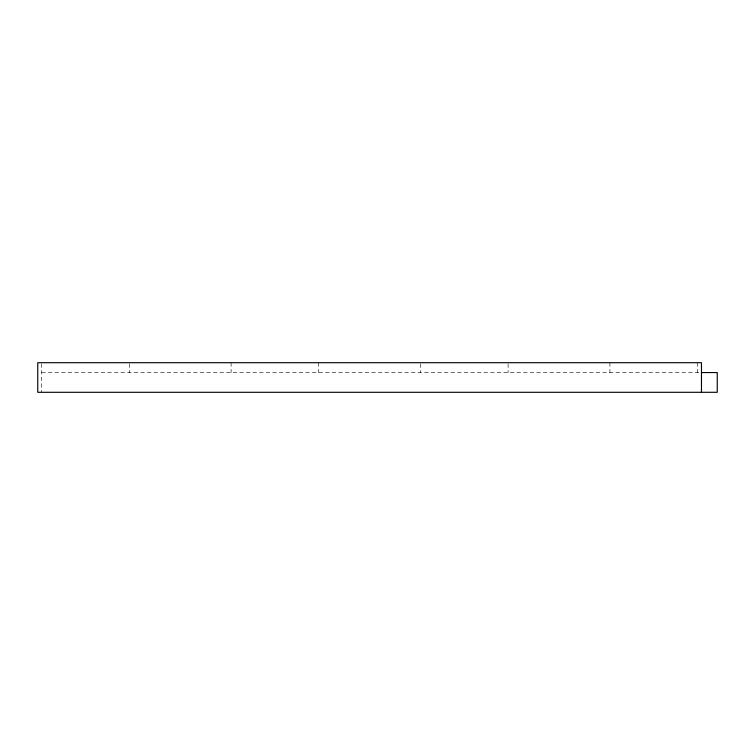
<?xml version="1.0" encoding="UTF-8"?>
<svg xmlns="http://www.w3.org/2000/svg" width="755" height="755" viewBox="0 0 755 755"><rect width="100%" height="100%" fill="white"/><g stroke="black" fill="none" stroke-linecap="round" stroke-linejoin="round"><path stroke-width="0.57" stroke-dasharray="3.77 2.83" d="M41.695 372.564L701.47 372.564M697.516 362.702L697.516 372.564M609.917 362.702L609.917 372.564M508.115 363.797L508.115 372.564M420.507 363.797L420.507 372.564M318.704 362.702L318.704 372.564M231.105 362.702L231.105 372.564M129.294 363.797L129.294 372.564M41.695 363.797L41.695 392.298"/><path stroke-width="1.13" d="M701.47 372.564L717.25 372.564L717.25 392.298L37.75 392.298L37.75 362.702L701.47 362.702L701.47 392.298"/></g></svg>
